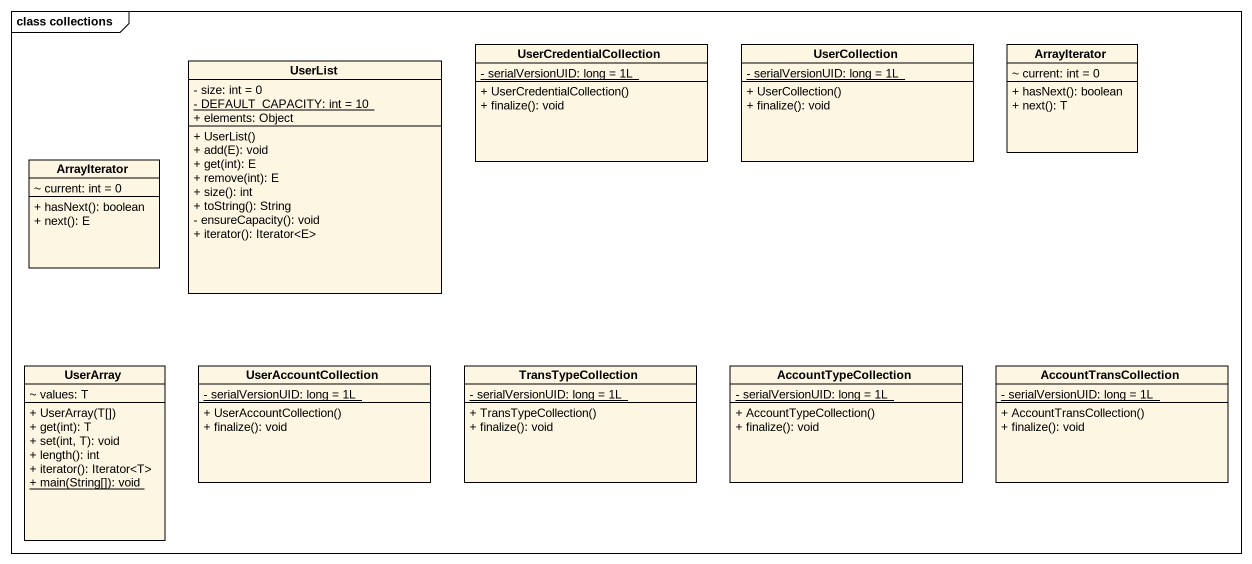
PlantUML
@startuml
mainframe class collections
hide circle
hide empty members
skinparam classAttributeIconSize 0
class UserCredentialCollection {
  {static} - serialVersionUID: long = 1L
  + UserCredentialCollection()
  + finalize(): void
}
class UserCollection {
  {static} - serialVersionUID: long = 1L
  + UserCollection()
  + finalize(): void
}
class ArrayIterator {
  ~ current: int = 0
  + hasNext(): boolean
  + next(): T
}
class UserList {
  - size: int = 0
  {static} - DEFAULT_CAPACITY: int = 10
  + elements: Object
  + UserList()
  + add(E): void
  + get(int): E
  + remove(int): E
  + size(): int
  + toString(): String
  - ensureCapacity(): void
  + iterator(): Iterator<E>
}
class "ArrayIterator" as ArrayIterator_2 {
  ~ current: int = 0
  + hasNext(): boolean
  + next(): E
}
class UserArray {
  ~ values: T
  + UserArray(T[])
  + get(int): T
  + set(int, T): void
  + length(): int
  + iterator(): Iterator<T>
  {static} + main(String[]): void
}
class UserAccountCollection {
  {static} - serialVersionUID: long = 1L
  + UserAccountCollection()
  + finalize(): void
}
class TransTypeCollection {
  {static} - serialVersionUID: long = 1L
  + TransTypeCollection()
  + finalize(): void
}
class AccountTypeCollection {
  {static} - serialVersionUID: long = 1L
  + AccountTypeCollection()
  + finalize(): void
}
class AccountTransCollection {
  {static} - serialVersionUID: long = 1L
  + AccountTransCollection()
  + finalize(): void
}
@enduml
